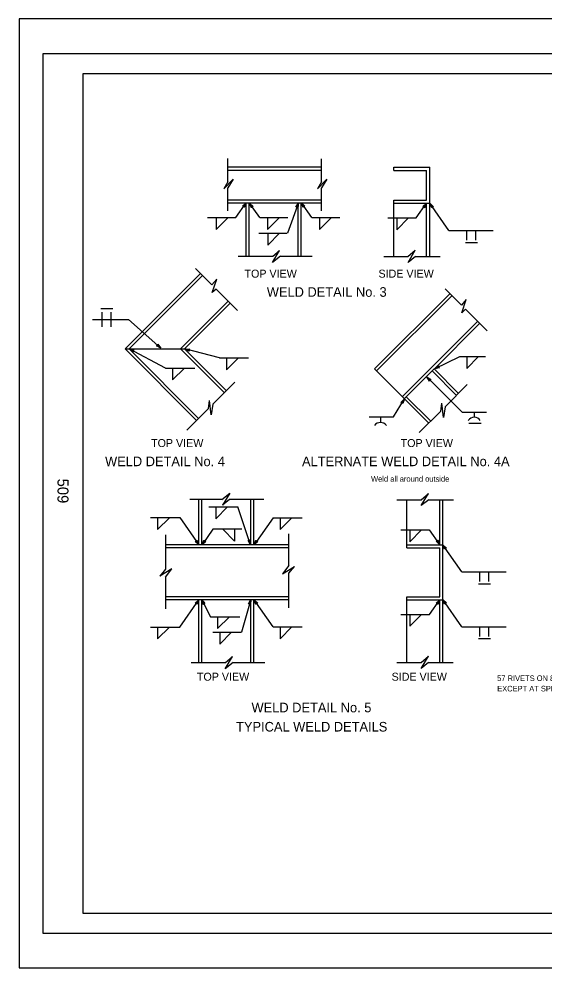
# Model space of a CAD drawing. Extents: x -894 to 866, y -472 to 714.
# Drawn here: x -894 to -238, y -472 to 714 of the extents above; entities that cross this region are included whole.
import ezdxf

# ---------------------------------------------------------------- set-up
doc = ezdxf.new("R2010")
doc.units = 0
for name, color, linetype in [('border_PLOTTING-ELEMENTS', 7, 'Continuous'), ('border_rw_22x34_Cut_Lines', 7, 'Continuous'), ('border_SHEET', 7, 'Continuous'), ('border_WITHIN-BORDER-anno', 7, 'Continuous'), ('tcd_SIGN-PANEL', 7, 'Continuous'), ('tcd_SIGN-PANEL-anno', 7, 'Continuous')]:
    doc.layers.add(name, color=color, linetype=linetype)

msp = doc.modelspace()

# ---------------------------------------------------------------- linework, layer by layer
at = {"layer": 'border_PLOTTING-ELEMENTS'}
for points in [[(-894, -472.4), (866, -472.4), (866, 713.6), (-894, 713.6)], [(-864, 670.6), (836, 670.6), (836, -429.4), (-864, -429.4)]]:
    msp.add_lwpolyline(points, close=True, dxfattribs=at)
at = {"layer": 'border_rw_22x34_Cut_Lines'}
msp.add_lwpolyline([(-864, 670.6), (836, 670.6), (836, -429.4), (-864, -429.4)], close=True, dxfattribs=at)
at = {"layer": 'border_SHEET'}
for p, q in [((-814, 645.6), (811, 645.6)), ((-814, -404.4), (-814, 645.6)), ((811, -404.4), (-814, -404.4))]:
    msp.add_line(p, q, dxfattribs=at)
at = {"layer": 'tcd_SIGN-PANEL'}
for p, q in [((-632.8, 509.9), (-632.8, 539.2)), ((-515.8, 510), (-515.8, 538.7)), ((-632.8, 528.6), (-515.8, 528.6)), ((-632.8, 524.8), (-515.8, 524.8)), ((-425.4, 528.2), (-380.5, 528.2)), ((-425.4, 524.3), (-425.4, 528.2)), ((-425.4, 524.3), (-384.4, 524.3)), ((-384.4, 487.1), (-384.4, 524.3)), ((-380.5, 416.8), (-380.5, 528.2)), ((-638, 501.1), (-626.3, 513.2)), ((-626.3, 513.2), (-632.8, 502.5)), ((-521, 501.2), (-509.3, 513.3)), ((-509.3, 513.3), (-515.8, 502.6)), ((-632.8, 509.9), (-638, 501.1)), ((-632.8, 473.8), (-632.8, 502.5)), ((-515.8, 510), (-521, 501.2)), ((-515.8, 473.8), (-515.8, 502.6)), ((-632.8, 487.6), (-515.8, 487.6)), ((-425.4, 487.1), (-384.4, 487.1)), ((-425.4, 416.8), (-425.4, 487.1)), ((-632.8, 483.7), (-515.8, 483.7)), ((-609.9, 417.2), (-609.9, 483.7)), ((-606.1, 417.2), (-606.1, 483.7)), ((-545, 417.2), (-545, 483.7)), ((-541.1, 417.2), (-541.1, 483.7)), ((-425.4, 483.3), (-380.5, 483.3)), ((-384.4, 416.8), (-384.4, 483.3)), ((-619.9, 417.2), (-576.8, 417.2)), ((-577.3, 409.2), (-568.2, 424.4)), ((-567.2, 417.2), (-577.3, 409.2)), ((-576.8, 417.2), (-568.2, 424.4)), ((-567.2, 417.2), (-527.5, 417.2)), ((-438.1, 416.8), (-407.8, 416.8)), ((-407.8, 416.8), (-398.6, 424.5)), ((-407.7, 409.3), (-398.6, 424.5)), ((-398.3, 416.8), (-407.7, 409.3)), ((-398.3, 416.8), (-367.5, 416.8)), ((-761.4, 301.3), (-667.2, 395.5)), ((-756.4, 301.3), (-664.7, 393)), ((-652.9, 381.2), (-673.2, 401.6)), ((-646.9, 388.3), (-652.9, 381.2)), ((-652.6, 371.6), (-646.9, 388.3)), ((-647.7, 376.1), (-652.6, 371.6)), ((-620.7, 349.1), (-647.7, 376.1)), ((-449.4, 276.2), (-355.2, 370.4)), ((-446.9, 273.7), (-352.7, 367.9)), ((-340.9, 356.1), (-361.2, 376.5)), ((-692.1, 301.3), (-632.5, 360.9)), ((-687.1, 301.3), (-630, 358.4)), ((-334.9, 363.2), (-340.9, 356.1)), ((-340.6, 346.5), (-334.9, 363.2)), ((-335.7, 350.9), (-340.6, 346.5)), ((-308.7, 323.9), (-335.7, 350.9)), ((-414.8, 241.5), (-320.5, 335.8)), ((-375.2, 276.1), (-318, 333.3)), ((-761.4, 301.3), (-687.1, 301.3)), ((-672, 211.9), (-761.4, 301.3)), ((-669.5, 214.4), (-756.4, 301.3)), ((-637.4, 246.6), (-692.1, 301.3)), ((-634.9, 249.1), (-687.1, 301.3)), ((-381.7, 208.5), (-449.4, 276.2)), ((-412.3, 239), (-374.9, 276.4)), ((-347.1, 243.2), (-377.6, 273.7)), ((-344.6, 245.7), (-375.1, 276.2)), ((-624, 259.9), (-651.9, 232.1)), ((-333.6, 256.7), (-361.4, 228.9)), ((-379.2, 211), (-409.8, 241.5)), ((-657.3, 226.7), (-684.2, 199.8)), ((-657.3, 226.7), (-655.8, 236.6)), ((-653.8, 218.9), (-655.8, 236.6)), ((-651.9, 232.1), (-653.8, 218.9)), ((-366.8, 223.5), (-365.3, 233.4)), ((-363.4, 215.6), (-365.3, 233.4)), ((-361.4, 228.9), (-363.4, 215.6)), ((-366.8, 223.5), (-393.7, 196.6)), ((-640.6, 113), (-630.5, 121)), ((-630.5, 121), (-639.6, 105.8)), ((-391.3, 112.8), (-382, 120.6)), ((-391.1, 105.4), (-382, 120.6)), ((-640.6, 113), (-680.3, 113)), ((-669.1, 56.5), (-669.1, 113)), ((-665.3, 56.5), (-665.3, 113)), ((-631, 113), (-639.6, 105.8)), ((-588, 113), (-631, 113)), ((-604.2, 56.5), (-604.2, 113)), ((-600.3, 56.5), (-600.3, 113)), ((-421.6, 112.8), (-391.3, 112.8)), ((-409, 52.6), (-409, 113)), ((-381.7, 112.8), (-391.1, 105.4)), ((-381.7, 112.8), (-351, 112.8)), ((-368, 56.4), (-368, 113)), ((-364.1, -90.5), (-364.1, 113)), ((-710.9, 68.8), (-710.9, 25.8)), ((-556.7, 30.4), (-556.7, 70.1)), ((-556.6, 52.6), (-710.9, 52.6)), ((-556.6, 56.5), (-710.2, 56.5)), ((-409, 56.4), (-364.1, 56.4)), ((-409, 52.6), (-368, 52.6)), ((-368, -8.5), (-368, 52.6)), ((-702.9, 26.3), (-718.1, 17.2)), ((-710.9, 25.8), (-718.1, 17.2)), ((-710.9, 16.2), (-702.9, 26.3)), ((-556.7, 30.4), (-564.6, 20.3)), ((-564.6, 20.3), (-549.5, 29.4)), ((-556.7, 20.8), (-549.5, 29.4)), ((-710.9, 16.2), (-710.9, -23.5)), ((-556.7, -22.3), (-556.7, 20.8)), ((-556.7, -8.5), (-710.9, -8.5)), ((-409, -90.5), (-409, -8.5)), ((-409, -8.5), (-368, -8.5)), ((-556.7, -12.3), (-710.9, -12.3)), ((-669.1, -90.5), (-669.1, -12.3)), ((-665.3, -90.5), (-665.3, -12.3)), ((-604.2, -90.5), (-604.2, -12.3)), ((-600.3, -90.5), (-600.3, -12.3)), ((-409, -12.4), (-364.1, -12.4)), ((-368, -90.5), (-368, -12.4)), ((-391.4, -90.5), (-382.2, -82.8)), ((-391.3, -98), (-382.2, -82.8)), ((-678.9, -90.5), (-635.8, -90.5)), ((-636.3, -98.5), (-627.2, -83.3)), ((-626.3, -90.5), (-636.3, -98.5)), ((-635.8, -90.5), (-627.2, -83.3)), ((-626.3, -90.5), (-586.6, -90.5)), ((-421.7, -90.5), (-391.4, -90.5)), ((-381.9, -90.5), (-391.3, -98)), ((-381.9, -90.5), (-351.1, -90.5))]:
    msp.add_line(p, q, dxfattribs=at)
at = {"layer": 'tcd_SIGN-PANEL-anno'}
for p, q in [((-622.9, 465.3), (-610, 483.7)), ((-614.6, 479.5), (-610, 483.7)), ((-613, 479.4), (-614.6, 479.5)), ((-614.6, 479.5), (-614.6, 479.5)), ((-614.2, 479.5), (-610.8, 482.5)), ((-613.7, 479.5), (-611.6, 481.4)), ((-613.4, 479.4), (-612.4, 480.3)), ((-612.4, 478), (-613, 479.4)), ((-612.4, 480.3), (-612.9, 479.1)), ((-611.6, 481.4), (-612.7, 478.7)), ((-610.8, 482.5), (-612.6, 478.4)), ((-610, 483.7), (-612.4, 478)), ((-612.4, 478), (-612.4, 478)), ((-610, 483.7), (-610, 483.7)), ((-593.1, 465.3), (-605.9, 483.4)), ((-603.5, 477.7), (-605.9, 483.4)), ((-605.9, 483.4), (-605.9, 483.4)), ((-605.9, 483.4), (-601.3, 479.3)), ((-603.3, 478.1), (-605.1, 482.3)), ((-605.1, 482.3), (-601.7, 479.2)), ((-603.2, 478.5), (-604.3, 481.1)), ((-604.3, 481.1), (-602.1, 479.2)), ((-603, 478.8), (-603.5, 480)), ((-603.5, 480), (-602.6, 479.2)), ((-602.9, 479.1), (-603.5, 477.7)), ((-603.5, 477.7), (-603.5, 477.7)), ((-601.3, 479.3), (-602.9, 479.1)), ((-601.3, 479.3), (-601.3, 479.3)), ((-544.8, 483.7), (-558.5, 445.8)), ((-548.1, 478.5), (-544.8, 483.7)), ((-546.5, 478.8), (-548.1, 478.5)), ((-548.1, 478.5), (-548.1, 478.5)), ((-547.7, 478.6), (-545.2, 482.4)), ((-547.2, 478.7), (-545.7, 481.1)), ((-546.9, 478.7), (-546.2, 479.8)), ((-545.6, 477.6), (-546.5, 478.8)), ((-546.2, 479.8), (-546.3, 478.6)), ((-545.7, 481.1), (-546.1, 478.2)), ((-545.2, 482.4), (-545.8, 477.9)), ((-544.8, 483.7), (-545.6, 477.6)), ((-545.6, 477.6), (-545.6, 477.6)), ((-544.8, 483.7), (-544.8, 483.7)), ((-528.1, 465.3), (-541, 483.7)), ((-538.7, 478), (-541, 483.7)), ((-541, 483.7), (-541, 483.7)), ((-541, 483.7), (-536.5, 479.6)), ((-538.5, 478.4), (-540.3, 482.6)), ((-540.2, 482.6), (-536.9, 479.6)), ((-538.4, 478.8), (-539.5, 481.5)), ((-539.5, 481.5), (-537.3, 479.5)), ((-538.2, 479.2), (-538.7, 480.3)), ((-538.7, 480.3), (-537.7, 479.5)), ((-538.1, 479.5), (-538.7, 478)), ((-538.7, 478), (-538.7, 478)), ((-536.5, 479.6), (-538.1, 479.5)), ((-536.5, 479.6), (-536.5, 479.6)), ((-397.3, 464.9), (-384.4, 483.3)), ((-389, 479.1), (-384.4, 483.3)), ((-387.4, 479), (-389, 479.1)), ((-389, 479.1), (-389, 479.1)), ((-388.5, 479.1), (-385.2, 482.1)), ((-388.1, 479.1), (-386, 481)), ((-387.7, 479), (-386.8, 479.9)), ((-386.8, 477.6), (-387.4, 479)), ((-386.8, 479.9), (-387.3, 478.7)), ((-386, 481), (-387.1, 478.3)), ((-385.2, 482.1), (-386.9, 478)), ((-384.4, 483.3), (-386.8, 477.6)), ((-386.8, 477.6), (-386.8, 477.6)), ((-384.4, 483.3), (-384.4, 483.3)), ((-356.7, 449.4), (-380.5, 483.2)), ((-378.1, 477.5), (-380.5, 483.2)), ((-380.5, 483.2), (-380.5, 483.2)), ((-380.5, 483.2), (-375.9, 479)), ((-377.9, 477.9), (-379.7, 482.1)), ((-379.7, 482), (-376.4, 479)), ((-377.8, 478.3), (-378.9, 480.9)), ((-378.9, 480.9), (-376.7, 479)), ((-377.6, 478.6), (-378.1, 479.8)), ((-378.1, 479.8), (-377.2, 479)), ((-377.5, 478.9), (-378.1, 477.5)), ((-378.1, 477.5), (-378.1, 477.5)), ((-375.9, 479), (-377.5, 478.9)), ((-375.9, 479), (-375.9, 479)), ((-658.5, 465.3), (-622.9, 465.3)), ((-647.4, 465.4), (-647.4, 450.6)), ((-647.4, 450.6), (-632.7, 465.3)), ((-593.1, 465.3), (-557.8, 465.3)), ((-583.3, 465.3), (-583.3, 450.4)), ((-583.3, 450.4), (-568.6, 465.2)), ((-528.1, 465.3), (-492.9, 465.3)), ((-518.5, 465.3), (-518.5, 450.4)), ((-518.5, 450.4), (-503.7, 465.2)), ((-432.9, 464.9), (-397.3, 464.9)), ((-421.8, 465), (-421.8, 450.2)), ((-421.8, 450.2), (-407, 465)), ((-594.1, 445.9), (-558.6, 445.9)), ((-583.1, 446), (-583.1, 431.1)), ((-583.1, 431.1), (-568.3, 445.9)), ((-356.6, 449.3), (-301.2, 449.3)), ((-334.2, 437.3), (-334.2, 449.3)), ((-322.8, 437.3), (-322.8, 449.3)), ((-335.7, 434.3), (-320.7, 434.3)), ((-791.6, 351.7), (-776.7, 351.7)), ((-790, 329), (-790, 347.2)), ((-778.6, 329), (-778.6, 347.2)), ((-802, 338.2), (-757, 338.2)), ((-757, 338.2), (-716.8, 302.2)), ((-710.7, 277.3), (-756.3, 301.3)), ((-756.3, 301.3), (-756.3, 301.3)), ((-751.6, 297.3), (-751.6, 297.3)), ((-750.3, 299.7), (-750.3, 299.7)), ((-722.2, 305.2), (-722.2, 305.2)), ((-720.4, 307.2), (-720.4, 307.2)), ((-716.8, 302.2), (-716.8, 302.2)), ((-643.3, 289.9), (-686.5, 301.3)), ((-681.1, 298.5), (-686.5, 301.3)), ((-686.5, 301.3), (-686.5, 301.3)), ((-686.5, 301.3), (-680.4, 301)), ((-681.2, 298.9), (-685.2, 300.9)), ((-685.2, 300.9), (-680.7, 300.8)), ((-681.3, 299.3), (-683.9, 300.6)), ((-683.9, 300.6), (-681, 300.5)), ((-681.4, 299.6), (-682.5, 300.2)), ((-682.5, 300.2), (-681.3, 300.2)), ((-680.4, 301), (-681.5, 300)), ((-681.5, 300), (-681.1, 298.5)), ((-681.1, 298.5), (-681.1, 298.5)), ((-680.4, 301), (-680.4, 301)), ((-643.3, 289.9), (-606.9, 289.9)), ((-634.5, 289.9), (-634.5, 275.1)), ((-634.5, 275.1), (-619.8, 289.9)), ((-374.4, 276.3), (-343, 291.6)), ((-343, 291.6), (-310.9, 291.6)), ((-334.3, 291.6), (-334.3, 276.8)), ((-334.3, 276.8), (-319.6, 291.6)), ((-710.7, 277.3), (-674.3, 277.3)), ((-702, 277.4), (-702, 262.5)), ((-702, 262.5), (-687.2, 277.3)), ((-374.4, 276.3), (-369.6, 280.1)), ((-368.4, 277.7), (-374.4, 276.3)), ((-374.4, 276.3), (-374.4, 276.3)), ((-373.1, 276.9), (-369.6, 279.7)), ((-368.7, 277.9), (-373.1, 276.9)), ((-371.9, 277.5), (-369.6, 279.3)), ((-369.1, 278.1), (-371.9, 277.5)), ((-370.6, 278.1), (-369.7, 278.8)), ((-369.4, 278.4), (-370.6, 278.1)), ((-369.6, 280.1), (-369.7, 278.5)), ((-369.7, 278.5), (-368.4, 277.7)), ((-369.6, 280.1), (-369.6, 280.1)), ((-368.4, 277.7), (-368.4, 277.7)), ((-381, 261.1), (-384.3, 266.3)), ((-384.3, 266.3), (-384.3, 266.3)), ((-384.3, 266.3), (-379.1, 263)), ((-340.2, 222.2), (-384.3, 266.3)), ((-380.9, 261.5), (-383.3, 265.3)), ((-383.3, 265.3), (-379.5, 262.9)), ((-380.8, 261.9), (-382.3, 264.3)), ((-382.3, 264.3), (-379.9, 262.8)), ((-380.7, 262.3), (-381.4, 263.3)), ((-381.4, 263.3), (-380.3, 262.7)), ((-380.6, 262.6), (-381, 261.1)), ((-381, 261.1), (-381, 261.1)), ((-379.1, 263), (-380.6, 262.6)), ((-379.1, 263), (-379.1, 263)), ((-425.7, 216.2), (-412.2, 238.8)), ((-416.5, 234.4), (-412.2, 238.8)), ((-416, 234.4), (-412.9, 237.6)), ((-412.9, 237.6), (-414.4, 233.4)), ((-412.2, 238.8), (-414.2, 233)), ((-412.2, 238.8), (-412.2, 238.8)), ((-414.9, 234.4), (-416.5, 234.4)), ((-416.5, 234.4), (-416.5, 234.4)), ((-415.6, 234.4), (-413.6, 236.5)), ((-415.2, 234.4), (-414.4, 235.3)), ((-414.2, 233), (-414.9, 234.4)), ((-414.4, 235.3), (-414.7, 234.1)), ((-413.6, 236.5), (-414.6, 233.7)), ((-414.2, 233), (-414.2, 233)), ((-456.3, 216.2), (-425.7, 216.2)), ((-441.7, 209.5), (-441.7, 215.8)), ((-340.2, 222.2), (-309.6, 222.2)), ((-324.9, 222.2), (-324.9, 215.9)), ((-331.8, 208.6), (-316.4, 208.6)), ((-656.9, 103.9), (-620.5, 103.9)), ((-648.1, 103.9), (-648.1, 89.1)), ((-648.1, 89.1), (-633.4, 103.9)), ((-604.4, 56.6), (-620.5, 103.9)), ((-729.5, 90.4), (-693, 90.4)), ((-720.7, 90.4), (-720.7, 75.6)), ((-720.7, 75.6), (-705.9, 90.3)), ((-693, 90.4), (-669.2, 56.5)), ((-576.4, 90.2), (-600.2, 56.4)), ((-576.4, 90.2), (-539.9, 90.2)), ((-567.6, 90.3), (-567.6, 75.4)), ((-567.6, 75.4), (-552.8, 90.2)), ((-651.6, 75.8), (-665.2, 56.5)), ((-615.6, 75.8), (-651.6, 75.8)), ((-624.4, 61), (-639.1, 75.8)), ((-624.4, 75.9), (-624.4, 61)), ((-416.7, 75.1), (-381.1, 75.1)), ((-405.6, 75.1), (-405.6, 60.3)), ((-405.6, 60.3), (-390.8, 75.1)), ((-381.1, 75.1), (-368.2, 56.8)), ((-673.7, 60.6), (-672.2, 60.7)), ((-669.2, 56.5), (-673.7, 60.6)), ((-673.7, 60.6), (-673.7, 60.6)), ((-670, 57.6), (-673.3, 60.6)), ((-670.8, 58.7), (-672.9, 60.7)), ((-671.6, 59.9), (-672.5, 60.7)), ((-672.2, 60.7), (-671.5, 62.2)), ((-672, 61), (-671.6, 59.9)), ((-671.9, 61.4), (-670.8, 58.7)), ((-671.7, 61.8), (-670, 57.6)), ((-671.5, 62.2), (-671.5, 62.2)), ((-671.5, 62.2), (-669.2, 56.5)), ((-665.2, 56.5), (-662.8, 62.2)), ((-660.6, 60.7), (-665.2, 56.5)), ((-664.4, 57.7), (-662.7, 61.8)), ((-661.1, 60.7), (-664.4, 57.6)), ((-663.6, 58.8), (-662.5, 61.4)), ((-661.5, 60.7), (-663.6, 58.8)), ((-662.8, 62.2), (-662.8, 62.2)), ((-662.8, 62.2), (-662.2, 60.8)), ((-662.8, 59.9), (-662.3, 61)), ((-661.9, 60.8), (-662.8, 59.9)), ((-662.2, 60.8), (-660.6, 60.7)), ((-660.6, 60.7), (-660.6, 60.7)), ((-604.4, 56.6), (-607.6, 61.9)), ((-607.6, 61.9), (-607.6, 61.9)), ((-607.6, 61.9), (-606.1, 61.5)), ((-604.9, 57.9), (-607.2, 61.7)), ((-605.3, 59.2), (-606.8, 61.7)), ((-605.8, 60.5), (-606.4, 61.6)), ((-606.1, 61.5), (-605.1, 62.7)), ((-605.9, 61.8), (-605.8, 60.5)), ((-605.6, 62.1), (-605.3, 59.2)), ((-605.4, 62.4), (-604.9, 57.9)), ((-605.1, 62.7), (-605.1, 62.7)), ((-605.1, 62.7), (-604.4, 56.6)), ((-600.2, 56.4), (-597.8, 62.1)), ((-595.6, 60.6), (-600.2, 56.4)), ((-599.4, 57.6), (-597.7, 61.7)), ((-596.1, 60.6), (-599.4, 57.5)), ((-598.6, 58.7), (-597.5, 61.3)), ((-596.5, 60.6), (-598.6, 58.7)), ((-597.8, 62.1), (-597.8, 62.1)), ((-597.8, 62.1), (-597.2, 60.7)), ((-597.8, 59.8), (-597.3, 60.9)), ((-596.9, 60.7), (-597.8, 59.8)), ((-597.2, 60.7), (-595.6, 60.6)), ((-595.6, 60.6), (-595.6, 60.6)), ((-372.7, 60.9), (-371.2, 61)), ((-368.2, 56.8), (-372.7, 60.9)), ((-372.7, 60.9), (-372.7, 60.9)), ((-369, 57.9), (-372.3, 60.9)), ((-369.8, 59), (-371.9, 61)), ((-370.6, 60.2), (-371.5, 61)), ((-371.2, 61), (-370.6, 62.5)), ((-371.1, 61.3), (-370.6, 60.2)), ((-370.9, 61.7), (-369.8, 59)), ((-370.7, 62.1), (-369, 57.9)), ((-370.6, 62.5), (-370.6, 62.5)), ((-370.6, 62.5), (-368.2, 56.8)), ((-669.2, 56.5), (-669.2, 56.5)), ((-665.2, 56.5), (-665.2, 56.5)), ((-604.4, 56.6), (-604.4, 56.6)), ((-600.2, 56.4), (-600.2, 56.4)), ((-368.2, 56.8), (-368.2, 56.8)), ((-361.9, 50.9), (-364.2, 56.6)), ((-364.2, 56.6), (-364.2, 56.6)), ((-364.2, 56.6), (-359.7, 52.4)), ((-340.4, 22.8), (-364.2, 56.6)), ((-361.7, 51.3), (-363.4, 55.4)), ((-363.4, 55.4), (-360.1, 52.4)), ((-361.6, 51.7), (-362.7, 54.3)), ((-362.7, 54.3), (-360.5, 52.4)), ((-361.4, 52), (-361.9, 53.2)), ((-361.9, 53.2), (-360.9, 52.3)), ((-361.2, 52.3), (-361.9, 50.9)), ((-361.9, 50.9), (-361.9, 50.9)), ((-359.7, 52.4), (-361.2, 52.3)), ((-359.7, 52.4), (-359.7, 52.4)), ((-340.4, 22.7), (-285, 22.7)), ((-317.9, 10.7), (-317.9, 22.7)), ((-306.6, 10.7), (-306.6, 22.7)), ((-319.5, 7.7), (-304.5, 7.7)), ((-693, -46.3), (-669.2, -12.4)), ((-673.7, -16.6), (-669.2, -12.4)), ((-672.2, -16.7), (-673.7, -16.6)), ((-673.7, -16.6), (-673.7, -16.6)), ((-673.3, -16.6), (-670, -13.6)), ((-672.9, -16.6), (-670.8, -14.7)), ((-672.5, -16.7), (-671.6, -15.8)), ((-671.5, -18.1), (-672.2, -16.7)), ((-671.6, -15.8), (-672, -17)), ((-670.8, -14.7), (-671.9, -17.4)), ((-670, -13.6), (-671.7, -17.7)), ((-669.2, -12.4), (-671.5, -18.1)), ((-671.5, -18.1), (-671.5, -18.1)), ((-669.2, -12.4), (-669.2, -12.4)), ((-665.6, -12.3), (-654.5, -33.4)), ((-664, -18.2), (-665.6, -12.3)), ((-665.6, -12.3), (-665.6, -12.3)), ((-665.6, -12.3), (-661.6, -17)), ((-663.8, -17.9), (-665, -13.5)), ((-665, -13.5), (-662.1, -16.9)), ((-663.6, -17.5), (-664.3, -14.7)), ((-664.3, -14.7), (-662.4, -16.9)), ((-663.2, -16.9), (-664, -18.2)), ((-664, -18.2), (-664, -18.2)), ((-663.3, -17.2), (-663.7, -16)), ((-663.7, -16), (-662.9, -16.9)), ((-661.6, -17), (-663.2, -16.9)), ((-661.6, -17), (-661.6, -17)), ((-604.2, -12), (-615.8, -52.8)), ((-607.1, -17.4), (-604.2, -12)), ((-605.6, -17), (-607.1, -17.4)), ((-607.1, -17.4), (-607.1, -17.4)), ((-606.7, -17.3), (-604.6, -13.4)), ((-606.3, -17.2), (-604.9, -14.7)), ((-605.9, -17.1), (-605.3, -16)), ((-604.5, -18.2), (-605.6, -17)), ((-605.3, -16), (-605.4, -17.3)), ((-604.9, -14.7), (-605.1, -17.6)), ((-604.6, -13.4), (-604.8, -17.9)), ((-604.2, -12), (-604.5, -18.2)), ((-604.5, -18.2), (-604.5, -18.2)), ((-604.2, -12), (-604.2, -12)), ((-576.4, -46.2), (-600.2, -12.4)), ((-597.8, -18.1), (-600.2, -12.4)), ((-600.2, -12.4), (-600.2, -12.4)), ((-600.2, -12.4), (-595.6, -16.5)), ((-597.7, -17.7), (-599.4, -13.5)), ((-599.4, -13.5), (-596.1, -16.5)), ((-597.5, -17.3), (-598.6, -14.6)), ((-598.6, -14.6), (-596.5, -16.6)), ((-597.3, -16.9), (-597.8, -15.8)), ((-597.8, -15.8), (-596.9, -16.6)), ((-597.2, -16.6), (-597.8, -18.1)), ((-597.8, -18.1), (-597.8, -18.1)), ((-595.6, -16.5), (-597.2, -16.6)), ((-595.6, -16.5), (-595.6, -16.5)), ((-381, -30.7), (-368.1, -12.4)), ((-372.6, -16.5), (-368.1, -12.4)), ((-371, -16.6), (-372.6, -16.5)), ((-372.6, -16.5), (-372.6, -16.5)), ((-372.2, -16.5), (-368.8, -13.5)), ((-371.8, -16.5), (-369.6, -14.6)), ((-371.4, -16.6), (-370.4, -15.7)), ((-370.4, -18), (-371, -16.6)), ((-370.4, -15.7), (-370.9, -16.9)), ((-369.6, -14.6), (-370.8, -17.3)), ((-368.8, -13.5), (-370.6, -17.6)), ((-368.1, -12.4), (-370.4, -18)), ((-370.4, -18), (-370.4, -18)), ((-368.1, -12.4), (-368.1, -12.4)), ((-361.9, -17.8), (-364.2, -12.1)), ((-364.2, -12.1), (-364.2, -12.1)), ((-364.2, -12.1), (-359.7, -16.2)), ((-340.4, -45.9), (-364.2, -12.1)), ((-361.7, -17.4), (-363.4, -13.2)), ((-363.4, -13.2), (-360.1, -16.3)), ((-361.6, -17), (-362.7, -14.4)), ((-362.7, -14.4), (-360.5, -16.3)), ((-361.4, -16.7), (-361.9, -15.5)), ((-361.9, -15.5), (-360.9, -16.3)), ((-361.2, -16.4), (-361.9, -17.8)), ((-361.9, -17.8), (-361.9, -17.8)), ((-359.7, -16.2), (-361.2, -16.4)), ((-359.7, -16.2), (-359.7, -16.2)), ((-654.5, -33.4), (-618, -33.4)), ((-645.7, -33.3), (-645.7, -48.2)), ((-645.7, -48.2), (-630.9, -33.4)), ((-416.5, -30.7), (-381, -30.7)), ((-405.4, -30.6), (-405.4, -45.4)), ((-405.4, -45.4), (-390.7, -30.7)), ((-729.5, -46.3), (-693.1, -46.3)), ((-720.7, -46.3), (-720.7, -61.1)), ((-720.7, -61.1), (-706, -46.3)), ((-576.4, -46.2), (-539.9, -46.2)), ((-567.6, -46.2), (-567.6, -61)), ((-567.6, -61), (-552.8, -46.2)), ((-340.4, -46), (-285, -46)), ((-317.9, -58), (-317.9, -46)), ((-306.6, -58), (-306.6, -46)), ((-651.7, -52.8), (-615.8, -52.8)), ((-642.9, -52.7), (-642.9, -67.6)), ((-642.9, -67.6), (-628.2, -52.8)), ((-319.5, -60.7), (-304.5, -60.7))]:
    msp.add_line(p, q, dxfattribs=at)
for points in [[(-751.6, 297.3), (-756.3, 301.3), (-750.3, 299.7), (-750.7, 299.5), (-755, 300.6), (-751.6, 297.7), (-751.6, 298.1), (-753.8, 300), (-751.1, 299.2), (-751.4, 299), (-752.6, 299.4), (-751.7, 298.5), (-751.7, 298.9), (-750.3, 299.7), (-751.7, 298.9)], [(-720.4, 307.2), (-716.8, 302.2), (-722.2, 305.2), (-721.8, 305.3), (-717.9, 303.1), (-720.5, 306.8), (-720.6, 306.4), (-718.9, 304), (-721.4, 305.4), (-721, 305.6), (-719.9, 304.9), (-720.7, 306), (-720.7, 305.6), (-722.2, 305.2), (-720.7, 305.6)]]:
    msp.add_lwpolyline(points, close=True, dxfattribs=at)
for centre in [(-324.8, 206.7), (-442.1, 200.2)]:
    msp.add_arc(centre, 9.13, 34.6039, 145.3961, dxfattribs=at)

# ---------------------------------------------------------------- texts
at = {"layer": 'border_WITHIN-BORDER-anno'}
msp.add_text('509', height=13.78, rotation=270, dxfattribs=at).set_placement((-845.9, 139.1))
at = {"layer": 'tcd_SIGN-PANEL-anno'}
for s, height, p in [('TOP VIEW', 10, (-612.1, 390.3)), ('SIDE VIEW', 10, (-444.6, 390.3)), ('WELD DETAIL No. 3', 12, (-584.2, 366.4)), ('TOP VIEW', 10, (-728.9, 178.6)), ('TOP VIEW', 10, (-416.9, 178.6)), ('WELD DETAIL No. 4', 12, (-786.4, 154.7)), ('ALTERNATE WELD DETAIL No. 4A', 12, (-540.2, 154.7)), ('Weld all around outside', 7, (-453.9, 135.3)), ('TOP VIEW', 10, (-671.6, -113.4)), ('SIDE VIEW', 10, (-428.2, -113.4)), ('57 RIVETS ON 8" CENTERS', 7, (-296.2, -113.8)), ('EXCEPT AT SPLICE', 7, (-296.2, -126.8)), ('WELD DETAIL No. 5', 12, (-603.3, -152.9)), ('TYPICAL WELD DETAILS', 12, (-622.6, -176.9))]:
    msp.add_text(s, height=height, dxfattribs=at).set_placement(p)

doc.saveas('drawing.dxf')
